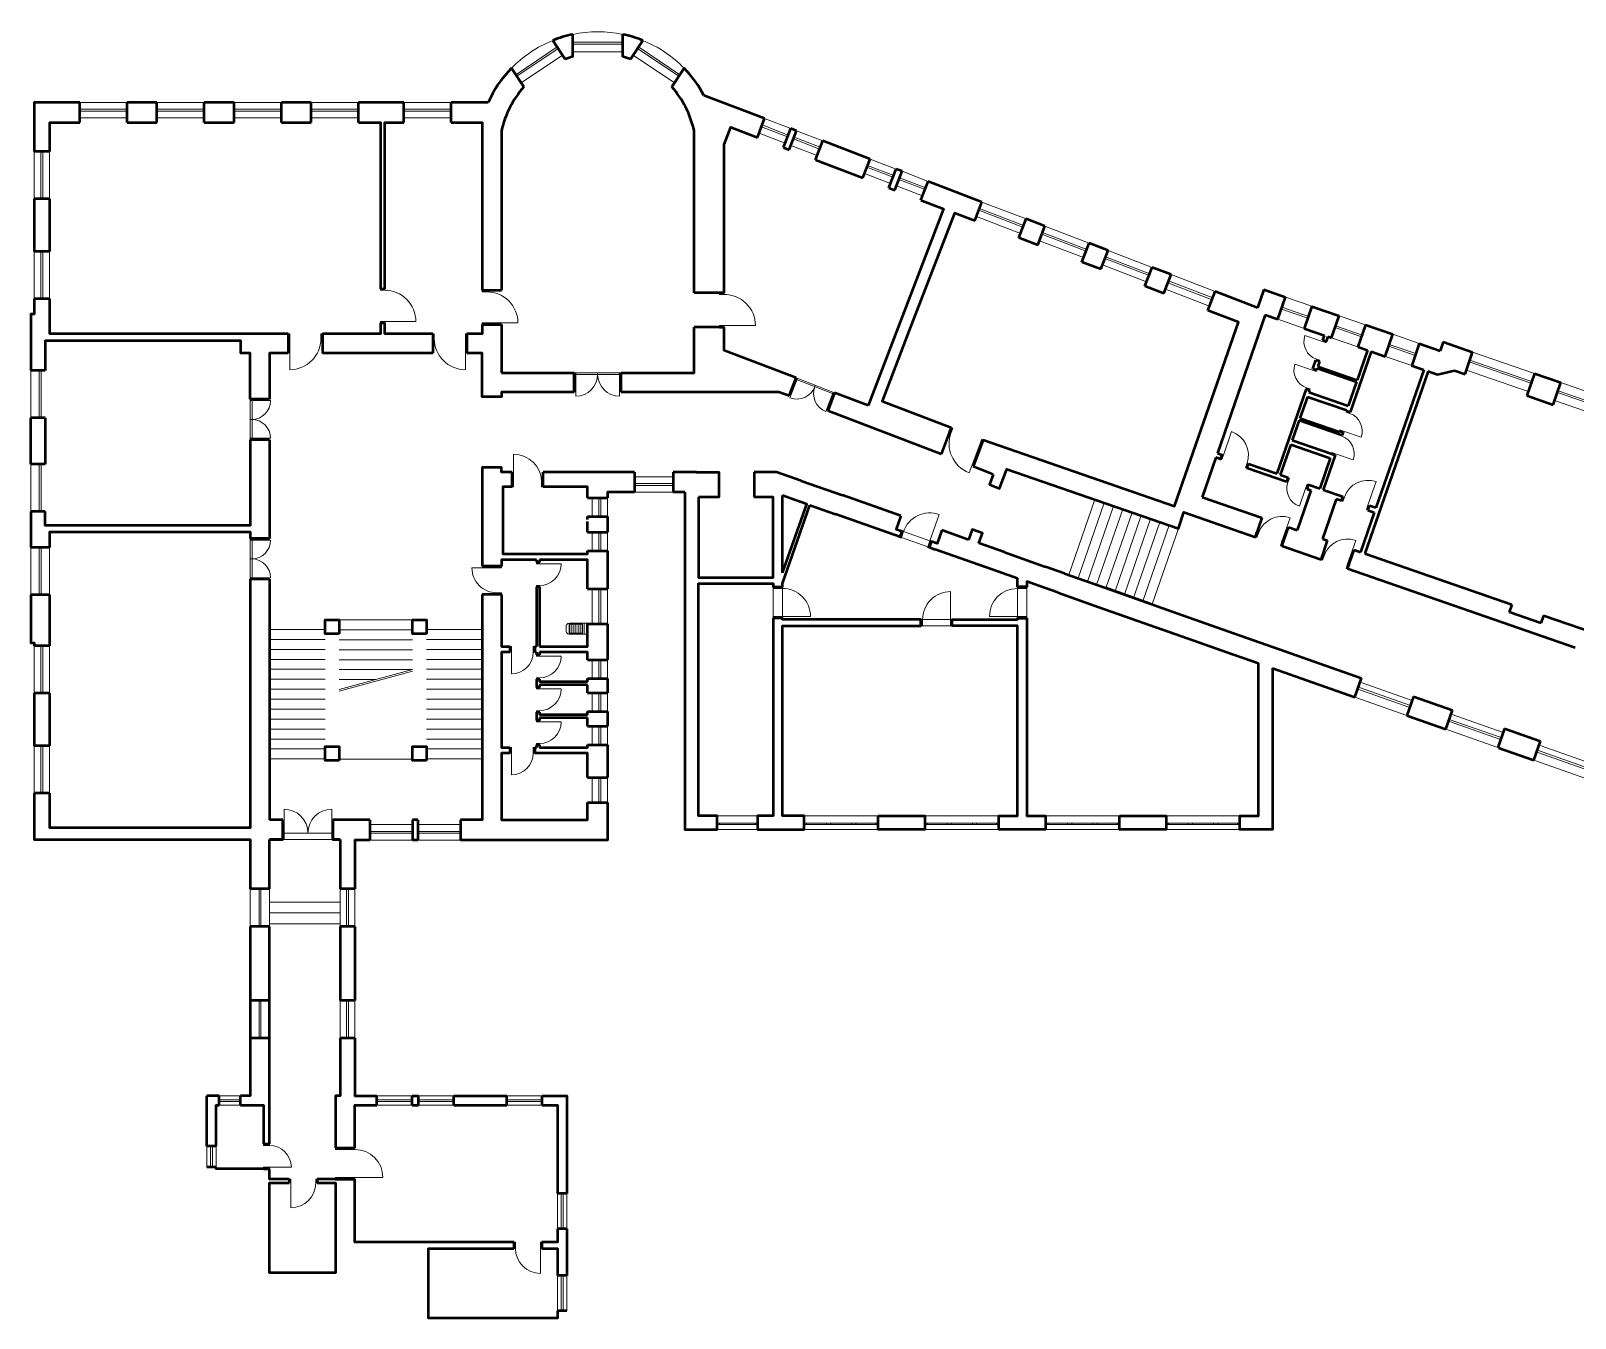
# Model space of a CAD drawing. Header units: millimetres. Extents: x 312346 to 393627, y -666289 to -314922.
# Drawn here: x 312849 to 362466, y -506289 to -464921 of the extents above; entities that cross this region are included whole.
import ezdxf

# ---------------------------------------------------------------- set-up
doc = ezdxf.new("R2010")
doc.units = ezdxf.units.MM
doc.header["$LTSCALE"] = 400
for name, color, linetype, lineweight in [('RG_dveře', 3, 'Continuous', 9), ('RG_okna', 3, 'Continuous', 9), ('RG_schodiště', 94, 'Continuous', 9), ('RG_výrobky zámečník-šatny', 6, 'Continuous', 9), ('RG_zdivo nové', 1, 'Continuous', 50), ('RG_zdivo stávající', 30, 'Continuous', 50)]:
    doc.layers.add(name, color=color, linetype=linetype, lineweight=lineweight)

# ---------------------------------------------------------------- blocks, each defined once
blk = doc.blocks.new('*U57')
blk.add_line((-200, -173), (-200, 627))
for points in [[(-250, -323), (-200, -323), (-200, -173), (-250, -173)], [(650, -323), (600, -323), (600, -173), (650, -173)]]:
    blk.add_lwpolyline(points)
blk.add_arc((-200, -173), 800, 0, 90)
at = {"layer": 'RG_zdivo stávající'}
for p, q in [((-250, -323), (-250, -173)), ((650, -323), (650, -173))]:
    blk.add_line(p, q, dxfattribs=at)
blk = doc.blocks.new('*U56')
blk.add_line((-200, -173), (-200, 427))
for points in [[(-241, -293), (-200, -293), (-200, -173), (-241, -173)], [(441, -293), (400, -293), (400, -173), (441, -173)]]:
    blk.add_lwpolyline(points)
blk.add_arc((-200, -173), 600, 0, 90)
at = {"layer": 'RG_zdivo stávající'}
for p, q in [((-241, -293), (-241, -173)), ((441, -293), (441, -173))]:
    blk.add_line(p, q, dxfattribs=at)
blk = doc.blocks.new('*U58')
blk.add_line((-200, -323), (-200, -923))
for points in [[(-241, -173), (-200, -173), (-200, -323), (-241, -323)], [(441, -173), (400, -173), (400, -323), (441, -323)]]:
    blk.add_lwpolyline(points)
blk.add_arc((-200, -323), 600, 270, 0)
at = {"layer": 'RG_zdivo stávající'}
for p, q in [((-241, -173), (-241, -323)), ((441, -173), (441, -323))]:
    blk.add_line(p, q, dxfattribs=at)
blk = doc.blocks.new('*U55')
blk.add_line((600, -173), (600, 627))
for points in [[(-250, -323), (-200, -323), (-200, -173), (-250, -173)], [(650, -323), (600, -323), (600, -173), (650, -173)]]:
    blk.add_lwpolyline(points)
blk.add_arc((600, -173), 800, 90, 180)
at = {"layer": 'RG_zdivo stávající'}
for p, q in [((-250, -323), (-250, -173)), ((650, -323), (650, -173))]:
    blk.add_line(p, q, dxfattribs=at)
blk = doc.blocks.new('1800_2030_1050')
at = {"layer": 'RG_okna'}
for points in [[(118088, 2964), (119858, 2964)], [(118088, 2689), (119858, 2689)], [(118088, 2629), (119858, 2629)], [(118088, 2454), (119858, 2454)]]:
    blk.add_lwpolyline(points, dxfattribs=at)
at = {"layer": 'RG_zdivo stávající'}
for points in [[(118088, 2314), (118088, 2964)], [(119858, 2964), (119858, 2314)]]:
    blk.add_lwpolyline(points, dxfattribs=at)
blk = doc.blocks.new('900_1300_1640')
at = {"layer": 'RG_okna'}
for points in [[(139718, -7536), (140618, -7536)], [(139718, -7881), (140618, -7881)], [(139718, -7941), (140618, -7941)], [(139718, -8286), (140618, -8286)]]:
    blk.add_lwpolyline(points, dxfattribs=at)
at = {"layer": 'RG_zdivo stávající'}
for points in [[(139718, -8286), (139718, -7536)], [(140618, -7536), (140618, -8286)]]:
    blk.add_lwpolyline(points, dxfattribs=at)
blk = doc.blocks.new('2100_2070_920')
at = {"layer": 'RG_okna'}
for points in [[(117898, -7976), (119998, -7976)], [(117898, -8251), (119998, -8251)], [(117898, -8311), (119998, -8311)], [(117898, -8586), (119998, -8586)]]:
    blk.add_lwpolyline(points, dxfattribs=at)
at = {"layer": 'RG_zdivo stávající'}
for points in [[(117898, -8586), (117898, -7836)], [(119998, -7836), (119998, -8586)]]:
    blk.add_lwpolyline(points, dxfattribs=at)
blk = doc.blocks.new('1520_2900_900_3')
at = {"layer": 'RG_okna'}
for points in [[(93845, -104449), (95365, -104449)], [(93845, -104669), (95365, -104669)], [(93845, -104729), (95365, -104729)], [(93845, -104949), (95365, -104949)]]:
    blk.add_lwpolyline(points, dxfattribs=at)
at = {"layer": 'RG_zdivo stávající'}
for points in [[(93845, -104299), (93845, -104949)], [(95365, -104299), (95365, -104949)]]:
    blk.add_lwpolyline(points, dxfattribs=at)
blk = doc.blocks.new('okno_oblouk')
at = {"layer": 'RG_okna'}
for points in [[(109066, -107732), (110666, -107732)], [(109066, -107985), (110666, -107985)], [(109066, -108045), (110666, -108045)]]:
    blk.add_lwpolyline(points, dxfattribs=at)
blk.add_arc((109866, -104509), 3871, 258.0738, 281.9262, dxfattribs=at)
at = {"layer": 'RG_zdivo stávající'}
for points in [[(109066, -107577), (109066, -108296)], [(110666, -107577), (110666, -108296)]]:
    blk.add_lwpolyline(points, dxfattribs=at)
blk = doc.blocks.new('*U28')
blk.add_line((-350, -293), (-350, -1293))
for points in [[(-400, -143), (-350, -143), (-350, -293), (-400, -293)], [(700, -143), (650, -143), (650, -293), (700, -293)]]:
    blk.add_lwpolyline(points)
blk.add_arc((-350, -293), 1000, 270, 0)
at = {"layer": 'RG_zdivo stávající'}
for p, q in [((-400, -143), (-400, -293)), ((700, -143), (700, -293))]:
    blk.add_line(p, q, dxfattribs=at)
blk = doc.blocks.new('*U77')
blk.add_line((-350, -143), (-350, 857))
for points in [[(-400, -293), (-350, -293), (-350, -143), (-400, -143)], [(700, -293), (650, -293), (650, -143), (700, -143)]]:
    blk.add_lwpolyline(points)
blk.add_arc((-350, -143), 1000, 0, 90)
at = {"layer": 'RG_zdivo stávající'}
for p, q in [((-400, -293), (-400, -143)), ((700, -293), (700, -143))]:
    blk.add_line(p, q, dxfattribs=at)
blk = doc.blocks.new('*U138')
blk.add_line((-350, -293), (-350, -1193))
for points in [[(-400, -143), (-350, -143), (-350, -293), (-400, -293)], [(600, -143), (550, -143), (550, -293), (600, -293)]]:
    blk.add_lwpolyline(points)
blk.add_arc((-350, -293), 900, 270, 0)
at = {"layer": 'RG_zdivo stávající'}
for p, q in [((-400, -143), (-400, -293)), ((600, -143), (600, -293))]:
    blk.add_line(p, q, dxfattribs=at)
blk = doc.blocks.new('*U45')
blk.add_line((-350, -113), (-350, 587))
for points in [[(-400, -293), (-350, -293), (-350, -113), (-400, -113)], [(400, -293), (350, -293), (350, -113), (400, -113)]]:
    blk.add_lwpolyline(points)
blk.add_arc((-350, -113), 700, 0, 90)
at = {"layer": 'RG_zdivo stávající'}
for p, q in [((-400, -293), (-400, -113)), ((400, -293), (400, -113))]:
    blk.add_line(p, q, dxfattribs=at)
blk = doc.blocks.new('*U25')
blk.add_line((650, -293), (650, -1293))
for points in [[(-400, -143), (-350, -143), (-350, -293), (-400, -293)], [(700, -143), (650, -143), (650, -293), (700, -293)]]:
    blk.add_lwpolyline(points)
blk.add_arc((650, -293), 1000, 180, 270)
at = {"layer": 'RG_zdivo stávající'}
for p, q in [((-400, -143), (-400, -293)), ((700, -143), (700, -293))]:
    blk.add_line(p, q, dxfattribs=at)
blk = doc.blocks.new('*U76')
blk.add_line((-350, -293), (-350, -1293))
for points in [[(-400, -153), (-350, -153), (-350, -293), (-400, -293)], [(700, -153), (650, -153), (650, -293), (700, -293)]]:
    blk.add_lwpolyline(points)
blk.add_arc((-350, -293), 1000, 270, 0)
at = {"layer": 'RG_zdivo stávající'}
for p, q in [((-400, -153), (-400, -293)), ((700, -153), (700, -293))]:
    blk.add_line(p, q, dxfattribs=at)
blk = doc.blocks.new('*U26')
blk.add_line((-350, -293), (-350, -1293))
for points in [[(-400, -143), (-350, -143), (-350, -293), (-400, -293)], [(700, -143), (650, -143), (650, -293), (700, -293)]]:
    blk.add_lwpolyline(points)
blk.add_arc((-350, -293), 1000, 270, 0)
at = {"layer": 'RG_zdivo stávající'}
for p, q in [((-400, -143), (-400, -293)), ((700, -143), (700, -293))]:
    blk.add_line(p, q, dxfattribs=at)
blk = doc.blocks.new('*U27')
blk.add_line((-350, -293), (-350, -1093))
for points in [[(-400, -143), (-350, -143), (-350, -293), (-400, -293)], [(500, -143), (450, -143), (450, -293), (500, -293)]]:
    blk.add_lwpolyline(points)
blk.add_arc((-350, -293), 800, 270, 0)
at = {"layer": 'RG_zdivo stávající'}
for p, q in [((-400, -143), (-400, -293)), ((500, -143), (500, -293))]:
    blk.add_line(p, q, dxfattribs=at)
blk = doc.blocks.new('okno_900')
at = {"layer": 'RG_okna'}
for points in [[(167583, -103105), (168423, -103427)], [(167404, -103572), (168244, -103894)], [(167483, -103366), (168323, -103689)], [(167504, -103310), (168344, -103633)]]:
    blk.add_lwpolyline(points, dxfattribs=at)
at = {"layer": 'RG_zdivo stávající'}
for points in [[(167637, -102965), (167404, -103572)], [(168477, -103287), (168244, -103894)]]:
    blk.add_lwpolyline(points, dxfattribs=at)
blk = doc.blocks.new('*U74')
blk.add_line((350, -93), (350, 607))
for points in [[(-400, -293), (-350, -293), (-350, -93), (-400, -93)], [(400, -293), (350, -293), (350, -93), (400, -93)]]:
    blk.add_lwpolyline(points)
blk.add_arc((350, -93), 700, 90, 180)
at = {"layer": 'RG_zdivo stávající'}
for p, q in [((-400, -293), (-400, -93)), ((400, -293), (400, -93))]:
    blk.add_line(p, q, dxfattribs=at)
blk = doc.blocks.new('*U75')
blk.add_line((-350, -293), (-350, -1093))
for points in [[(-400, -173), (-350, -173), (-350, -293), (-400, -293)], [(500, -173), (450, -173), (450, -293), (500, -293)]]:
    blk.add_lwpolyline(points)
blk.add_arc((-350, -293), 800, 270, 0)
at = {"layer": 'RG_zdivo stávající'}
for p, q in [((-400, -173), (-400, -293)), ((500, -173), (500, -293))]:
    blk.add_line(p, q, dxfattribs=at)
blk = doc.blocks.new('*U72')
blk.add_line((350, -93), (350, 807))
for points in [[(-600, -713), (-550, -713), (-550, -93), (-600, -93)], [(400, -713), (350, -713), (350, -93), (400, -93)]]:
    blk.add_lwpolyline(points)
blk.add_arc((350, -93), 900, 90, 180)
at = {"layer": 'RG_zdivo stávající'}
for p, q in [((-600, -713), (-600, -93)), ((400, -713), (400, -93))]:
    blk.add_line(p, q, dxfattribs=at)
blk = doc.blocks.new('*U73')
blk.add_line((450, -293), (450, -1093))
for points in [[(-400, -93), (-350, -93), (-350, -293), (-400, -293)], [(500, -93), (450, -93), (450, -293), (500, -293)]]:
    blk.add_lwpolyline(points)
blk.add_arc((450, -293), 800, 180, 270)
at = {"layer": 'RG_zdivo stávající'}
for p, q in [((-400, -93), (-400, -293)), ((500, -93), (500, -293))]:
    blk.add_line(p, q, dxfattribs=at)
blk = doc.blocks.new('*U109')
for p, q in [((-200, 950), (-200, 900)), ((-200, 950), (0, 950)), ((-200, 920), (0, 920)), ((-200, 900), (-200, 0)), ((-200, 900), (0, 900)), ((0, 950), (0, 900)), ((0, 900), (0, 0)), ((-200, 0), (-200, -50)), ((-200, 0), (0, 0)), ((0, 0), (0, -50)), ((0, 0), (900, 0)), ((-200, -20), (0, -20)), ((-200, -50), (0, -50))]:
    blk.add_line(p, q)
for points in [[(-220, 900), (-200, 900), (-200, 1000), (-220, 1000)], [(0, 900), (20, 900), (20, 1000), (0, 1000)], [(0, 0), (20, 0), (20, -100), (0, -100)], [(-220, 0), (-200, 0), (-200, -100), (-220, -100)]]:
    blk.add_lwpolyline(points, close=True)
blk.add_arc((0, 0), 900, 360, 90)
blk = doc.blocks.new('okno_2375')
at = {"layer": 'RG_okna'}
for points in [[(437181, -409465), (439556, -409465)], [(437181, -409695), (439556, -409695)], [(437181, -409745), (439556, -409745)], [(437256, -409745), (437256, -409695)], [(437894, -409745), (437894, -409695)], [(438030, -409695), (438030, -409745)], [(438707, -409695), (438707, -409745)], [(438843, -409745), (438843, -409695)], [(439481, -409745), (439481, -409695)], [(437181, -409905), (439556, -409905)]]:
    blk.add_lwpolyline(points, dxfattribs=at)
blk = doc.blocks.new('okno_1300')
at = {"layer": 'RG_okna'}
for points in [[(434381, -430465), (435681, -430465)], [(434381, -430695), (435681, -430695)], [(434381, -430745), (435681, -430745)], [(434381, -430905), (435681, -430905)], [(434456, -430745), (434456, -430695)], [(435606, -430745), (435606, -430695)]]:
    blk.add_lwpolyline(points, dxfattribs=at)
blk = doc.blocks.new('*U114')
for p, q in [((0, 200), (-50, 200)), ((0, 0), (-50, 0)), ((900, 200), (0, 200)), ((0, 200), (0, 0)), ((900, 0), (0, 0)), ((0, 0), (0, -900)), ((950, 200), (900, 200)), ((900, 200), (900, 0)), ((950, 0), (900, 0))]:
    blk.add_line(p, q)
blk.add_arc((0, 0), 900, 270, 0)
blk = doc.blocks.new('*U117')
for p, q in [((0, 300), (-50, 300)), ((0, 0), (-50, 0)), ((900, 300), (0, 300)), ((0, 300), (0, 0)), ((900, 0), (0, 0)), ((950, 300), (900, 300)), ((900, 300), (900, 0)), ((950, 0), (900, 0)), ((900, 0), (900, -900))]:
    blk.add_line(p, q)
blk.add_arc((900, 0), 900, 180, 270)
blk = doc.blocks.new('*U119')
for p, q in [((0, 300), (-50, 300)), ((0, 0), (-50, 0)), ((900, 300), (0, 300)), ((0, 300), (0, 0)), ((900, 0), (0, 0)), ((0, 0), (0, -900)), ((950, 300), (900, 300)), ((900, 300), (900, 0)), ((950, 0), (900, 0))]:
    blk.add_line(p, q)
blk.add_arc((0, 0), 900, 270, 0)

msp = doc.modelspace()

# ---------------------------------------------------------------- linework, layer by layer
at = {"layer": 'RG_dveře'}
for p, q in [((329189, -482044), (329889, -482044)), ((329189, -485014), (329889, -485014)), ((329189, -486069), (329889, -486069)), ((329189, -487124), (329889, -487124))]:
    msp.add_line(p, q, dxfattribs=at)
at = {"layer": 'RG_dveře', "ltscale": 0.1}
for points in [[(331811, -475909), (330306, -475909)], [(331811, -475962), (330306, -475962)], [(338655, -476594), (337417, -476119)], [(338672, -476551), (337433, -476076)], [(319899, -476759), (319899, -478059)], [(319959, -476759), (319959, -478059)], [(319899, -481239), (319899, -482539)], [(319959, -481239), (319959, -482539)]]:
    msp.add_lwpolyline(points, dxfattribs=at)
at = {"layer": 'RG_dveře'}
for points in [[(329189, -482000), (329189, -482044), (329089, -482044), (329089, -482000)], [(329189, -482788), (329189, -482744), (329089, -482744), (329089, -482788)], [(329189, -484970), (329189, -485014), (329089, -485014), (329089, -484970)], [(329189, -485758), (329189, -485714), (329089, -485714), (329089, -485758)], [(329189, -486025), (329189, -486069), (329089, -486069), (329089, -486025)], [(329189, -486813), (329189, -486769), (329089, -486769), (329089, -486813)], [(329189, -487080), (329189, -487124), (329089, -487124), (329089, -487080)], [(329189, -487868), (329189, -487824), (329089, -487824), (329089, -487868)]]:
    msp.add_lwpolyline(points, dxfattribs=at)
for centre in [(329189, -482044), (329189, -485014), (329189, -486069), (329189, -487124)]:
    msp.add_arc(centre, 700, 270, 360, dxfattribs=at)
at = {"layer": 'RG_okna'}
for p, q in [((320983, -490702), (320983, -489936)), ((322514, -490702), (322514, -489936)), ((320519, -500689), (320519, -493699))]:
    msp.add_line(p, q, dxfattribs=at)
for points in [[(312949, -468799), (312949, -470319)], [(313169, -468799), (313169, -470319)], [(313229, -468799), (313229, -470319)], [(313449, -468799), (313449, -470319)], [(312949, -472009), (312949, -473529)], [(313169, -472009), (313169, -473529)], [(313229, -472009), (313229, -473529)], [(313449, -472009), (313449, -473529)], [(312849, -475839), (312849, -477359)], [(313119, -475839), (313119, -477359)], [(313179, -475839), (313179, -477359)], [(330359, -475909), (330359, -476662)], [(331059, -475909), (331059, -475962)], [(331759, -475909), (331759, -476662)], [(337476, -476092), (337239, -476711)], [(338052, -476313), (338036, -476356)], [(319899, -476805), (320549, -476805)], [(338629, -476534), (338391, -477154)], [(319899, -477409), (319944, -477409)], [(319899, -478014), (320549, -478014)], [(312849, -478849), (312849, -480369)], [(313119, -478849), (313119, -480369)], [(313179, -478849), (313179, -480369)], [(332239, -479249), (333489, -479249)], [(332239, -479469), (333489, -479469)], [(332239, -479529), (333489, -479529)], [(332239, -479749), (333489, -479749)], [(330879, -480529), (330879, -479929)], [(331099, -480529), (331099, -479929)], [(331159, -480529), (331159, -479929)], [(331379, -480529), (331379, -479929)], [(319899, -481285), (320549, -481285)], [(330879, -481629), (330879, -481029)], [(331099, -481629), (331099, -481029)], [(331159, -481629), (331159, -481029)], [(331379, -481629), (331379, -481029)], [(312849, -481529), (312849, -483049)], [(313119, -481529), (313119, -483049)], [(313179, -481529), (313179, -483049)], [(313449, -481529), (313449, -483049)], [(319899, -481889), (319944, -481889)], [(319899, -482494), (320549, -482494)], [(330879, -483979), (330879, -482849)], [(331099, -483979), (331099, -482849)], [(331159, -483979), (331159, -482849)], [(331379, -483979), (331379, -482849)], [(312949, -484689), (312949, -486209)], [(313169, -484689), (313169, -486209)], [(313229, -484689), (313229, -486209)], [(313449, -484689), (313449, -486209)], [(330879, -485729), (330879, -485129)], [(331099, -485729), (331099, -485129)], [(331159, -485729), (331159, -485129)], [(331379, -485729), (331379, -485129)], [(330879, -486799), (330879, -486199)], [(331099, -486799), (331099, -486199)], [(331159, -486799), (331159, -486199)], [(331379, -486799), (331379, -486199)], [(330879, -487869), (330879, -487269)], [(331099, -487869), (331099, -487269)], [(331159, -487869), (331159, -487269)], [(331379, -487869), (331379, -487269)], [(312949, -487899), (312949, -489419)], [(313169, -487899), (313169, -489419)], [(313229, -487899), (313229, -489419)], [(313449, -487899), (313449, -489419)], [(330879, -489719), (330879, -488919)], [(331099, -489719), (331099, -488919)], [(331159, -489719), (331159, -488919)], [(331379, -489719), (331379, -488919)], [(320949, -490909), (320983, -490909), (320983, -490702), (320949, -490702)], [(322514, -490702), (320983, -490702)], [(322549, -490909), (322514, -490909), (322514, -490702), (322549, -490702)], [(323739, -490429), (325109, -490429)], [(323739, -490649), (325109, -490649)], [(323739, -490709), (325109, -490709)], [(325279, -490429), (326649, -490429)], [(325279, -490649), (326649, -490649)], [(325279, -490709), (326649, -490709)], [(320983, -490909), (322514, -490909)], [(323739, -490929), (325109, -490929)], [(325279, -490929), (326649, -490929)], [(319899, -493699), (319899, -492489)], [(320179, -493699), (320179, -492489)], [(320239, -493699), (320239, -492489)], [(320519, -493699), (320519, -492489)], [(322789, -493699), (322789, -492489)], [(322994, -493699), (322994, -492489)], [(323054, -493699), (323054, -492489)], [(323259, -493699), (323259, -492489)], [(319899, -497289), (319899, -496079)], [(320179, -497289), (320179, -496079)], [(320239, -497289), (320239, -496079)], [(320519, -497289), (320519, -496079)], [(322789, -497289), (322789, -496079)], [(322994, -497289), (322994, -496079)], [(323054, -497289), (323054, -496079)], [(323259, -497289), (323259, -496079)], [(318899, -499149), (319579, -499149)], [(318899, -499269), (319579, -499269)], [(318899, -499329), (319579, -499329)], [(318899, -499449), (319579, -499449)], [(323959, -499149), (325099, -499149)], [(323959, -499269), (325099, -499269)], [(323959, -499329), (325099, -499329)], [(323959, -499449), (325099, -499449)], [(325299, -499149), (326439, -499149)], [(325299, -499269), (326439, -499269)], [(325299, -499329), (326439, -499329)], [(325299, -499449), (326439, -499449)], [(328139, -499149), (329279, -499149)], [(328139, -499269), (329279, -499269)], [(328139, -499329), (329279, -499329)], [(328139, -499449), (329279, -499449)], [(318499, -501439), (318499, -500759)], [(318619, -501439), (318619, -500759)], [(318679, -501439), (318679, -500759)], [(318799, -501439), (318799, -500759)], [(329769, -503419), (329769, -502279)], [(329889, -503419), (329889, -502279)], [(329949, -503419), (329949, -502279)], [(330069, -503419), (330069, -502279)], [(329769, -506059), (329769, -504919)], [(329889, -506059), (329889, -504919)], [(329949, -506059), (329949, -504919)], [(330069, -506059), (330069, -504919)]]:
    msp.add_lwpolyline(points, dxfattribs=at)
for centre, radius, start, end in [((330359, -475962), 700, 270, 0), ((331759, -475962), 700, 180, 270), ((319944, -476805), 605, 270, 360), ((337460, -476135), 617, 249, 339), ((338612, -476578), 617, 159, 249), ((319944, -478014), 605, 360, 90), ((319944, -481285), 605, 270, 360), ((319944, -482494), 605, 360, 90), ((320983, -490702), 766, 360, 90), ((322514, -490702), 766, 90, 180)]:
    msp.add_arc(centre, radius, start, end, dxfattribs=at)
at = {"layer": 'RG_schodiště'}
for p, q in [((347039, -479985), (346200, -482407)), ((347337, -480088), (346497, -482512)), ((347634, -480191), (346794, -482617)), ((347932, -480294), (347091, -482721)), ((348230, -480397), (347388, -482826)), ((348527, -480500), (347686, -482931)), ((348825, -480603), (347983, -483035)), ((349123, -480706), (348280, -483140)), ((349420, -480809), (348577, -483245)), ((349718, -480912), (348874, -483349))]:
    msp.add_line(p, q, dxfattribs=at)
for points in [[(322309, -484159), (320519, -484159)], [(325109, -483849), (322759, -483849)], [(325109, -484169), (322759, -484169)], [(327349, -484159), (325559, -484159)], [(322309, -484479), (320519, -484479)], [(325109, -484489), (322759, -484489)], [(327349, -484479), (325559, -484479)], [(322309, -484799), (320519, -484799)], [(322309, -485119), (320519, -485119)], [(325109, -484809), (322759, -484809)], [(325109, -485129), (322759, -485129)], [(327349, -484799), (325559, -484799)], [(327349, -485119), (325559, -485119)], [(322309, -485439), (320519, -485439)], [(325109, -485449), (322759, -485449)], [(325109, -485449), (322759, -486089)], [(325109, -485499), (322759, -486139)], [(327349, -485439), (325559, -485439)], [(322309, -485759), (320519, -485759)], [(322309, -485759), (320519, -485759)], [(321414, -486079), (320519, -486079)], [(322309, -486079), (321414, -486079)], [(323934, -485769), (322759, -485769)], [(327349, -485759), (325559, -485759)], [(327349, -485759), (325559, -485759)], [(326454, -486079), (325559, -486079)], [(327349, -486079), (326454, -486079)], [(322309, -486399), (320519, -486399)], [(322309, -486719), (320519, -486719)], [(327349, -486399), (325559, -486399)], [(327349, -486719), (325559, -486719)], [(322309, -487039), (320519, -487039)], [(327349, -487039), (325559, -487039)], [(322309, -487359), (320519, -487359)], [(322309, -487679), (320519, -487679)], [(327349, -487359), (325559, -487359)], [(327349, -487679), (325559, -487679)], [(322309, -487999), (320519, -487999)], [(327349, -487999), (325559, -487999)], [(322309, -488319), (320519, -488319)], [(325109, -488329), (322759, -488329)], [(327349, -488319), (325559, -488319)], [(322789, -492919), (320519, -492919)], [(320519, -493269), (322789, -493269)], [(322789, -493619), (320519, -493619)]]:
    msp.add_lwpolyline(points, dxfattribs=at)
at = {"layer": 'RG_výrobky zámečník-šatny'}
msp.add_lwpolyline([(344575, -482756), (344570, -482692, 0.391021), (344563, -482685), (344558, -482685), (344558, -482780), (344838, -482780), (344838, -482685), (344834, -482685, 0.391021), (344827, -482692), (344821, -482756, -0.391021), (344806, -482770), (344590, -482770, -0.391021)], format="xyb", close=True, dxfattribs=at)
at = {"layer": 'RG_zdivo nové', "lineweight": 20}
for p, q in [((330049, -484053), (330051, -484034)), ((330049, -484213), (330049, -484053)), ((330051, -484233), (330049, -484213)), ((330051, -484034), (330058, -484015)), ((330058, -484251), (330051, -484233)), ((330058, -484015), (330070, -483998)), ((330070, -484269), (330058, -484251)), ((330070, -483998), (330085, -483982)), ((330085, -483982), (330104, -483970)), ((330104, -483970), (330126, -483961)), ((330126, -483961), (330150, -483955)), ((330150, -483955), (330174, -483953)), ((330174, -483953), (330729, -483953)), ((330628, -483978), (330628, -484133)), ((330628, -484133), (330628, -484288)), ((330729, -483953), (330729, -484313)), ((330085, -484284), (330070, -484269)), ((330104, -484296), (330085, -484284)), ((330126, -484305), (330104, -484296)), ((330150, -484311), (330126, -484305)), ((330174, -484313), (330150, -484311)), ((330729, -484313), (330174, -484313))]:
    msp.add_line(p, q, dxfattribs=at)
at = {"layer": 'RG_zdivo nové'}
for points in [[(329309, -479579), (329309, -479099)], [(334239, -479099), (334948, -479098), (334948, -479910), (334298, -479911)], [(336088, -479099), (336088, -479910)], [(333858, -479750), (333858, -490590), (334898, -490590), (334898, -490150), (334298, -490150), (334298, -482680), (336698, -482680), (336698, -482790), (336998, -482790), (336998, -482680)], [(337601, -479379), (338922, -479844)], [(334298, -479910), (334298, -482490), (336698, -482490), (336698, -479910), (336088, -479910)], [(336999, -482334), (336999, -480120), (336998, -479856)], [(336999, -482334), (337775, -480129), (337384, -479996)], [(336999, -482680), (337882, -480167)], [(337882, -480167), (338706, -480457)], [(340799, -480505), (340649, -480930), (340838, -480996), (340771, -481185), (340583, -481118)], [(340799, -480505), (340649, -480930)], [(342119, -480970), (341970, -481395), (341781, -481328), (341715, -481517), (341903, -481583)], [(329359, -481729), (329429, -481729)], [(344128, -481678), (345449, -482143)], [(345233, -482756), (344848, -482621), (344848, -482790), (344548, -482790), (344548, -482516), (343913, -482292)], [(346062, -482359), (347382, -482824)], [(345846, -482972), (347166, -483437)], [(350038, -483759), (351707, -484347)], [(336698, -483790), (336698, -490150), (336198, -490150), (336198, -490590), (337698, -490590), (337698, -490150), (336998, -490150), (336998, -484040), (341448, -484040), (341448, -483840), (336998, -483840), (336998, -483790), (336698, -483790)], [(344848, -483792), (344848, -490150), (345448, -490150), (345448, -490590), (343948, -490590), (343948, -490150), (344548, -490150), (344548, -484040), (342448, -484040), (342448, -483840), (344548, -483840), (344548, -483790), (344848, -483790)], [(349822, -484372), (351492, -484960)], [(352777, -484724), (354446, -485312)], [(352738, -485398), (352738, -490590), (351698, -490590), (351698, -490150), (352298, -490150), (352298, -485243)], [(352738, -485398), (354230, -485925)]]:
    msp.add_lwpolyline(points, dxfattribs=at)
at = {"layer": 'RG_zdivo nové', "lineweight": 20}
msp.add_lwpolyline([(330148, -483989), (330570, -483989), (330570, -484276), (330148, -484276)], close=True, dxfattribs=at)
for points in [[(330166, -483972), (330166, -484292)], [(330230, -483972), (330230, -484292)], [(330296, -483972), (330296, -484292)], [(330363, -483972), (330363, -484292)], [(330430, -483972), (330430, -484292)], [(330496, -483972), (330496, -484292)], [(330559, -483972), (330559, -484292)]]:
    msp.add_lwpolyline(points, dxfattribs=at)
at = {"layer": 'RG_zdivo nové'}
for points in [[(340073, -490150), (341573, -490150), (341573, -490590), (340073, -490590)], [(347823, -490150), (349323, -490150), (349323, -490590), (347823, -490590)]]:
    msp.add_lwpolyline(points, close=True, dxfattribs=at)
at = {"layer": 'RG_zdivo nové', "lineweight": 20, "extrusion": (0, 0, -1)}
for centre, major_axis, start_param, end_param in [((330596, -483978), (-31.5, 0), 1.570796, 3.141593), ((330596, -484288), (31.5, 0), 0, 1.570796)]:
    msp.add_ellipse(centre, major_axis=major_axis, ratio=0.794118, start_param=start_param, end_param=end_param, dxfattribs=at)
at = {"layer": 'RG_zdivo stávající'}
for p, q in [((352460, -473237), (352259, -473819)), ((352460, -473237), (353159, -473479)), ((354010, -473774), (354884, -474076)), ((352508, -474047), (350970, -478489)), ((352508, -474047), (352914, -474188)), ((353764, -474482), (354416, -474708)), ((354530, -474747), (354638, -474785)), ((355734, -474371), (356608, -474673)), ((355909, -475225), (355234, -477176)), ((355796, -475186), (355465, -476141)), ((355489, -475079), (355796, -475186)), ((355909, -475225), (356363, -475382)), ((357459, -474968), (358130, -475200)), ((358228, -474917), (358130, -475200)), ((358228, -474917), (359173, -475244)), ((354180, -475758), (355446, -476196)), ((354199, -475702), (355465, -476141)), ((357601, -475811), (356063, -480252)), ((357213, -475677), (357601, -475811)), ((355446, -476196), (355177, -476973)), ((357743, -475860), (355714, -481719)), ((357743, -475860), (358044, -475964)), ((358044, -475964), (358595, -475838)), ((358595, -475838), (358928, -475953)), ((358595, -475838), (358928, -475953)), ((361157, -475931), (362008, -476225)), ((353821, -476429), (352879, -479149)), ((353862, -476677), (353624, -477365)), ((353862, -476677), (355128, -477115)), ((353911, -476535), (355177, -476973)), ((360912, -476640), (361762, -476934)), ((353600, -477431), (353378, -478075)), ((353600, -477431), (354867, -477870)), ((353624, -477365), (354890, -477803)), ((354897, -477781), (354890, -477803)), ((353328, -478217), (352992, -479189)), ((353328, -478217), (354595, -478655)), ((353378, -478075), (354644, -478514)), ((350921, -478630), (350479, -479906)), ((354595, -478655), (354258, -479627)), ((351971, -478835), (352879, -479149)), ((352992, -479189), (353246, -479277)), ((353973, -479687), (353531, -480963)), ((353841, -479641), (353973, -479687)), ((353890, -479500), (354258, -479627)), ((354372, -479666), (355005, -479886)), ((340799, -480505), (338922, -479844)), ((350479, -479906), (352407, -480573)), ((354786, -479968), (354344, -481244)), ((356014, -480394), (355572, -481670)), ((355806, -480322), (356014, -480394)), ((342978, -481273), (342119, -480970)), ((353257, -480868), (353531, -480963)), ((354344, -481244), (354514, -481303)), ((344128, -481678), (343308, -481389)), ((355364, -481598), (355572, -481670)), ((355714, -481719), (360428, -483351)), ((346062, -482359), (345449, -482143)), ((348816, -483329), (347382, -482824)), ((347166, -483437), (349822, -484372)), ((360428, -483351), (360343, -483598)), ((361365, -483952), (360343, -483598)), ((361451, -483705), (361365, -483952)), ((361451, -483705), (363014, -484246)), ((351707, -484347), (352777, -484724)), ((351492, -484960), (352298, -485243)), ((354446, -485312), (355606, -485720)), ((354230, -485925), (355390, -486333)), ((357276, -486308), (358524, -486748)), ((357060, -486921), (358311, -487362)), ((360196, -487337), (361357, -487745)), ((360009, -487960), (361141, -488358))]:
    msp.add_line(p, q, dxfattribs=at)
for points in [[(330264, -465033, 0.043921), (329614, -465231, 0.043921)], [(332513, -465231, 0.043921), (331864, -465033, 0.043921)], [(330264, -465752, 0.020451), (330015, -465827, 0.020451)], [(332112, -465827, 0.020451), (331864, -465752, 0.020451)], [(328286, -466123, 0.086298), (327539, -467219, 0.086298)], [(334476, -466993, 0.069868), (333841, -466123, 0.069868)], [(328688, -466720, 0.126722), (327969, -468129), (327969, -473259)], [(334159, -473340), (334159, -468129, 0.126722), (333439, -466720)]]:
    msp.add_lwpolyline(points, format="xyb", dxfattribs=at)
for points in [[(314419, -467219), (312949, -467219), (312949, -468799)], [(316899, -467219), (315939, -467219)], [(319379, -467219), (318419, -467219)], [(321859, -467219), (320899, -467219)], [(324829, -467219), (323379, -467219)], [(327539, -467219), (326349, -467219)], [(336423, -467740), (334476, -466993)], [(313459, -468799), (313459, -467869), (314419, -467869)], [(315939, -467869), (316899, -467869)], [(318419, -467869), (319379, -467869)], [(320899, -467869), (321859, -467869)], [(323379, -467869), (324079, -467869), (324079, -473209)], [(324219, -473209), (324219, -467869), (324829, -467869)], [(326349, -467869), (327349, -467869), (327349, -473259)], [(335127, -473340), (335127, -468577), (335341, -468021), (336190, -468347)], [(337450, -468134), (337263, -468063)], [(313459, -468799), (312949, -468799)], [(337031, -468669), (337217, -468741)], [(339812, -469041), (338290, -468457)], [(338057, -469064), (339579, -469648)], [(340839, -469435), (340652, -469363)], [(343406, -470421), (341679, -469758)], [(312949, -470319), (312949, -472009)], [(313459, -470319), (312949, -470319)], [(313459, -472009), (313459, -470319)], [(340419, -469970), (340606, -470042)], [(341446, -470364), (342175, -470644), (340716, -474444)], [(343173, -471027), (342520, -470777), (341061, -474576)], [(345432, -471198), (344825, -470965)], [(345199, -471805), (344593, -471572)], [(347458, -471976), (346851, -471743)], [(313459, -472009), (312949, -472009)], [(347225, -472583), (346618, -472350)], [(349484, -472754), (348877, -472521)], [(327349, -473259), (327969, -473259)], [(335127, -473340), (334159, -473340)], [(349251, -473360), (348644, -473127)], [(352259, -473819), (350903, -473298)], [(312949, -473529), (312949, -474029), (312849, -474029), (312849, -475839)], [(313459, -473529), (312949, -473529)], [(321119, -474659), (313459, -474659), (313459, -473529)], [(324079, -474309), (324079, -474659), (322219, -474659)], [(325759, -474659), (324219, -474659), (324219, -474309)], [(343450, -478064), (349596, -480191), (351654, -474281), (350670, -473905)], [(321119, -474659), (321119, -475279)], [(322219, -474659), (322219, -475279)], [(325759, -474659), (325759, -475279)], [(327349, -474359), (327349, -474659), (326859, -474659)], [(326859, -474659), (326859, -475279)], [(327349, -474359), (327969, -474359)], [(327969, -474359), (327969, -475909)], [(331811, -475909), (334159, -475909), (334159, -474440)], [(335127, -474440), (334159, -474440)], [(337433, -476076), (335127, -475190), (335127, -474440)], [(340716, -474444), (339748, -476964)], [(341061, -474576), (340201, -476817), (342423, -477670)], [(354363, -474864), (354416, -474708)], [(354476, -474903), (354530, -474747)], [(319899, -476759), (319899, -475279), (319599, -475279), (319599, -474879), (313309, -474879), (313309, -475839)], [(321119, -475279), (320519, -475279), (320519, -476759)], [(325759, -475279), (322219, -475279)], [(330306, -476529), (327969, -476529), (327969, -476679), (327349, -476679), (327349, -475279), (326859, -475279)], [(354043, -475785), (354140, -475507)], [(354180, -475758), (354157, -475824)], [(354253, -475547), (354199, -475702)], [(313309, -475839), (312849, -475839)], [(327969, -475909), (330306, -475909)], [(330306, -476529), (330306, -475909)], [(331811, -476529), (331811, -475909)], [(337211, -476654), (337433, -476076)], [(319899, -476759), (320519, -476759)], [(320447, -476759), (319899, -476759)], [(337211, -476654), (336885, -476529), (331811, -476529)], [(338672, -476551), (338450, -477130)], [(338476, -477061), (338672, -476551)], [(339748, -476964), (338672, -476551)], [(353934, -476468), (353911, -476535)], [(342094, -478529), (338450, -477130)], [(355128, -477115), (355120, -477137)], [(313309, -477359), (312849, -477359)], [(312849, -478849), (312849, -477359)], [(313309, -477359), (313309, -478849)], [(342423, -477670), (342094, -478529)], [(319899, -478059), (319899, -480819), (313309, -480819), (313309, -480369)], [(320519, -478059), (319899, -478059)], [(320519, -478059), (320519, -481239)], [(343450, -478064), (343120, -478923)], [(355011, -477820), (354980, -477909)], [(350970, -478489), (351121, -478541), (351072, -478683), (350921, -478630)], [(354757, -478553), (354372, -479666)], [(313309, -478849), (312849, -478849)], [(328309, -479099), (327969, -479099), (327969, -478949), (327349, -478949), (327349, -482129)], [(328309, -479579), (328309, -479099)], [(332239, -479099), (329309, -479099)], [(332239, -479099), (332239, -479749)], [(334239, -479099), (333489, -479099)], [(333489, -479099), (333489, -479749)], [(337601, -479379), (336807, -479099), (336088, -479099)], [(343771, -479173), (343120, -478923)], [(343771, -479173), (343646, -479499), (343973, -479625), (344210, -479005), (349718, -480912), (349898, -480393), (352194, -481188)], [(353197, -479418), (351922, -478977)], [(328309, -479579), (328009, -479579), (328009, -481729), (329359, -481729)], [(330729, -479929), (330729, -479579), (329309, -479579)], [(332239, -479749), (331379, -479749), (331379, -479929)], [(333858, -479750), (333489, -479749)], [(330729, -479929), (331379, -479929)], [(337385, -479992), (336998, -479856)], [(340799, -480505), (338922, -479844)], [(354956, -480027), (354786, -479968)], [(356063, -480252), (355855, -480180)], [(313309, -480369), (312849, -480369)], [(312849, -480369), (312849, -481529)], [(330729, -480619), (330729, -480529)], [(330729, -480529), (331379, -480529)], [(330729, -481029), (330729, -480689)], [(331379, -480529), (331379, -481029)], [(340583, -481118), (338706, -480457)], [(352194, -481188), (352407, -480573)], [(313459, -481529), (313459, -481019), (319899, -481019), (319899, -481239)], [(319899, -481239), (320519, -481239)], [(320447, -481239), (319899, -481239)], [(330729, -481029), (331379, -481029)], [(342978, -481273), (342119, -480970)], [(343308, -481389), (343308, -481389), (343424, -481059), (343094, -480942), (342978, -481273)], [(353044, -481482), (353257, -480868)], [(313459, -481529), (312849, -481529)], [(329429, -481729), (330729, -481729), (330729, -481629)], [(330729, -481629), (331379, -481629)], [(331379, -481629), (331379, -482849)], [(343912, -482291), (341903, -481583)], [(344128, -481678), (343308, -481389)], [(354301, -481917), (353044, -481482)], [(354301, -481917), (354514, -481303)], [(355152, -482212), (355364, -481598)], [(327969, -482129), (327349, -482129)], [(329089, -481919), (327969, -481919), (327969, -482129)], [(329089, -481919), (329089, -482000)], [(329189, -482000), (329089, -482000)], [(330729, -482849), (330729, -481919), (329189, -481919)], [(329189, -481919), (329189, -482000)], [(346062, -482359), (345449, -482143)], [(362466, -484744), (355152, -482212)], [(319899, -482539), (319899, -490529), (313459, -490529), (313459, -489419)], [(320519, -482539), (319899, -482539)], [(320519, -482539), (320519, -490279)], [(345846, -482972), (345233, -482756)], [(312849, -483049), (312849, -484589), (312949, -484589), (312949, -484689)], [(313459, -483049), (312849, -483049)], [(313459, -484689), (313459, -483049)], [(327349, -483029), (327349, -490279), (326649, -490279)], [(327969, -483029), (327349, -483029)], [(327969, -483029), (327969, -484709), (328239, -484709)], [(329089, -482788), (329089, -484709)], [(329189, -482788), (329089, -482788)], [(329189, -482788), (329189, -484709)], [(330729, -482849), (331379, -482849)], [(347382, -482824), (350038, -483759)], [(329189, -484709), (330729, -484709), (330729, -483979)], [(330729, -483979), (331379, -483979)], [(331379, -483979), (331379, -485129)], [(313459, -484689), (312949, -484689)], [(329039, -484709), (329089, -484709)], [(349822, -484372), (349822, -484372)], [(328239, -484889), (327969, -484889), (327969, -487949), (328239, -487949)], [(329089, -484889), (329039, -484889)], [(329089, -484889), (329089, -484970)], [(329189, -484970), (329089, -484970)], [(330729, -485129), (330729, -484889), (329189, -484889)], [(329189, -484889), (329189, -484970)], [(330729, -485129), (331379, -485129)], [(351492, -484960), (351492, -484960)], [(330729, -485839), (330729, -485729)], [(330729, -485729), (331379, -485729)], [(331379, -485729), (331379, -486199)], [(312949, -486209), (312949, -487899)], [(313459, -486209), (312949, -486209)], [(313459, -487899), (313459, -486209)], [(329089, -485758), (329089, -486025)], [(329189, -485758), (329089, -485758)], [(329189, -486025), (329089, -486025)], [(329189, -485758), (329189, -485839)], [(330729, -485839), (329189, -485839)], [(330729, -485939), (329189, -485939)], [(329189, -485939), (329189, -486025)], [(330729, -486199), (330729, -485939)], [(330729, -486199), (331379, -486199)], [(329089, -486813), (329089, -487080)], [(329189, -486813), (329089, -486813)], [(329189, -487080), (329089, -487080)], [(329189, -486813), (329189, -486899)], [(330729, -486899), (329189, -486899)], [(329189, -486999), (329189, -487080)], [(330729, -486999), (329189, -486999)], [(330729, -486899), (330729, -486799)], [(330729, -486799), (331379, -486799)], [(330729, -487269), (330729, -486999)], [(331379, -486799), (331379, -487269)], [(330729, -487269), (331379, -487269)], [(313459, -487899), (312949, -487899)], [(328239, -488129), (327969, -488129), (327969, -490279), (330729, -490279), (330729, -489719)], [(329039, -487949), (329089, -487949)], [(330729, -488919), (330729, -488129), (329039, -488129)], [(329089, -487868), (329089, -487949)], [(329189, -487868), (329089, -487868)], [(329189, -487868), (329189, -487949)], [(329189, -487949), (330729, -487949), (330729, -487869)], [(330729, -487869), (331379, -487869)], [(331379, -487869), (331379, -488919)], [(330729, -488919), (331379, -488919)], [(312949, -489419), (312949, -490909), (319899, -490909), (319899, -492489)], [(313459, -489419), (312949, -489419)], [(331379, -489719), (331379, -490929), (326649, -490929)], [(330729, -489719), (331379, -489719)], [(320519, -490909), (320949, -490909), (320949, -490279)], [(320949, -490279), (320519, -490279)], [(323739, -490279), (322549, -490279)], [(322549, -490279), (322549, -490909), (322789, -490909)], [(323739, -490279), (323739, -490929)], [(325279, -490279), (325109, -490279)], [(325109, -490279), (325109, -490929)], [(325279, -490279), (325279, -490929)], [(326649, -490279), (326649, -490929)], [(320949, -490909), (320519, -490909)], [(320519, -492489), (320519, -490909)], [(322789, -490909), (322529, -490909)], [(322789, -490909), (322789, -492489)], [(323739, -490929), (323259, -490929), (323259, -492489)], [(325279, -490929), (325109, -490929)], [(320519, -492489), (319899, -492489)], [(323259, -492489), (322789, -492489)], [(319899, -493699), (319899, -499149), (319579, -499149)], [(320519, -493699), (319899, -493699)], [(320519, -500689), (320519, -493699)], [(322789, -493699), (322789, -496079)], [(323259, -493699), (322789, -493699)], [(323260, -493699), (323259, -496079)], [(320519, -496079), (319899, -496079)], [(323259, -496079), (322789, -496079)], [(320519, -497289), (319899, -497289)], [(322789, -497289), (322789, -499149), (322639, -499149), (322639, -500819)], [(323259, -497289), (322789, -497289)], [(323259, -497289), (323259, -499149), (323959, -499149)], [(318899, -499149), (318499, -499149)], [(318499, -500759), (318499, -499149)], [(318799, -500759), (318799, -499449), (318899, -499449)], [(318899, -499449), (318899, -499149)], [(319579, -499449), (319579, -499149)], [(319579, -499449), (320319, -499449), (320319, -500689)], [(323259, -500819), (323259, -499449), (323959, -499449)], [(323959, -499449), (323959, -499149)], [(325099, -499149), (325299, -499149)], [(325099, -499449), (325099, -499149)], [(325099, -499449), (325299, -499449)], [(325299, -499449), (325299, -499149)], [(326439, -499149), (328139, -499149)], [(326439, -499449), (326439, -499149)], [(326439, -499449), (328139, -499449)], [(328139, -499449), (328139, -499149)], [(329279, -499149), (330069, -499149), (330069, -502279)], [(329279, -499449), (329279, -499149)], [(329279, -499449), (329769, -499449), (329769, -502279)], [(318799, -500759), (318499, -500759)], [(318799, -501439), (318499, -501439)], [(320319, -501489), (318799, -501489), (318799, -501439)], [(321149, -501819), (320519, -501819), (320519, -501489)], [(322049, -501939), (322639, -501939), (322639, -504839), (320519, -504839), (320519, -501939), (321149, -501939)], [(322639, -501819), (322049, -501819)], [(328369, -503849), (323259, -503849), (323259, -501819)], [(330069, -502279), (329769, -502279)], [(329769, -503419), (329769, -503849), (329269, -503849)], [(330069, -503419), (329769, -503419)], [(330069, -503419), (330069, -504919)], [(329769, -506059), (329769, -506289), (325629, -506289), (325629, -504049), (328369, -504049)], [(329269, -504049), (329769, -504049), (329769, -504919)], [(330069, -504919), (329769, -504919)], [(330069, -506059), (329769, -506059)]]:
    msp.add_lwpolyline(points, dxfattribs=at)
for points in [[(322759, -484299), (322309, -484299), (322309, -483849), (322759, -483849)], [(325559, -484299), (325109, -484299), (325109, -483849), (325559, -483849)], [(322759, -488369), (322309, -488369), (322309, -487919), (322759, -487919)], [(325559, -488369), (325109, -488369), (325109, -487919), (325559, -487919)]]:
    msp.add_lwpolyline(points, close=True, dxfattribs=at)

# ---------------------------------------------------------------- block references
at = {"layer": 'RG_dveře', "ltscale": 0.1}
for name, p, rotation in [('*U76', (323926, -473909), 89.99999999999973), ('*U28', (327206, -473959), 89.99999999999973), ('*U27', (328111, -482529), 270), ('*U74', (320611, -501089), 270), ('*U72', (323351, -501419), 270)]:
    msp.add_blockref(name, p, dxfattribs=dict(at, rotation=rotation))
at = {"layer": 'RG_dveře', "ltscale": 0.1, "xscale": -1}
for name, p, rotation in [('*U77', (335270, -474040), 270.0000000000002), ('*U56', (354121, -475035), 70.90158842888192), ('*U56', (353802, -475956), 70.90158842888192), ('*U56', (355253, -477649), 250.9015884288819), ('*U28', (343128, -477787), 339.0000009530205), ('*U55', (351792, -478590), 340.901588428882), ('*U56', (354999, -478382), 250.9015884288819), ('*U138', (328709, -479722), 180), ('*U58', (353719, -479258), 340.901588428882), ('*U57', (355675, -479935), 340.901588428882), ('*U57', (352914, -481095), 340.901588428882), ('*U57', (355021, -481825), 340.901588428882), ('*U45', (328639, -485002), 180), ('*U45', (328639, -488242), 180)]:
    msp.add_blockref(name, p, dxfattribs=dict(at, rotation=rotation))
at = {"layer": 'RG_dveře', "ltscale": 0.1}
for name, p in [('*U26', (321519, -474517)), ('*U25', (326159, -474517)), ('*U75', (321549, -501647)), ('*U73', (328769, -503757))]:
    msp.add_blockref(name, p, dxfattribs=at)
at = {"layer": 'RG_dveře'}
for name, p, rotation in [('*U109', (341734, -481312), 70.59831303377645), ('*U119', (336998, -483740), 89.99999999999993), ('*U114', (342398, -483840), 180), ('*U117', (344548, -482840), 269.9999999999999)]:
    msp.add_blockref(name, p, dxfattribs=dict(at, rotation=rotation))
at = {"layer": 'RG_okna', "xscale": -1, "rotation": 213.9211014160404}
msp.add_blockref('okno_oblouk', (298218, -616853), dxfattribs=at)
at = {"layer": 'RG_okna'}
for name, p, rotation in [('okno_oblouk', (440929, -573329), 180), ('okno_oblouk', (363909, -616853), 146.0788985839595), ('1520_2900_900_3', (409783, -572168), 180), ('1520_2900_900_3', (412263, -572168), 180), ('1520_2900_900_3', (414743, -572168), 180), ('1520_2900_900_3', (417223, -572168), 180), ('1520_2900_900_3', (420193, -572168), 180), ('okno_900', (504667, -571634), 180), ('okno_900', (505694, -572028), 180), ('okno_900', (508056, -572935), 180), ('okno_900', (509083, -573329), 180), ('1520_2900_900_3', (394827, -602575), 159.0000000000572), ('1520_2900_900_3', (396853, -603352), 159.0000000000572), ('1520_2900_900_3', (398879, -604130), 159.0000000000572), ('1520_2900_900_3', (400904, -604908), 159.0000000000572), ('900_1300_1640', (483326, -527318), 160.901588428882), ('900_1300_1640', (485051, -527915), 160.901588428882), ('900_1300_1640', (486776, -528512), 160.901588428882), ('2100_2070_920', (469757, -522620), 160.901588428882), ('2100_2070_920', (472592, -523601), 160.901588428882), ('1800_2030_1050', (469427, -523353), 160.5983101602075), ('1800_2030_1050', (472347, -524382), 160.5983101602075), ('1800_2030_1050', (475177, -525378), 160.5983101602075)]:
    msp.add_blockref(name, p, dxfattribs=dict(at, rotation=rotation))
for name, p in [('okno_1300', (-99483, -59685)), ('okno_2375', (-99483, -80685)), ('okno_2375', (-95608, -80685)), ('okno_2375', (-91733, -80685)), ('okno_2375', (-87858, -80685))]:
    msp.add_blockref(name, p, dxfattribs=at)

doc.saveas('drawing.dxf')
